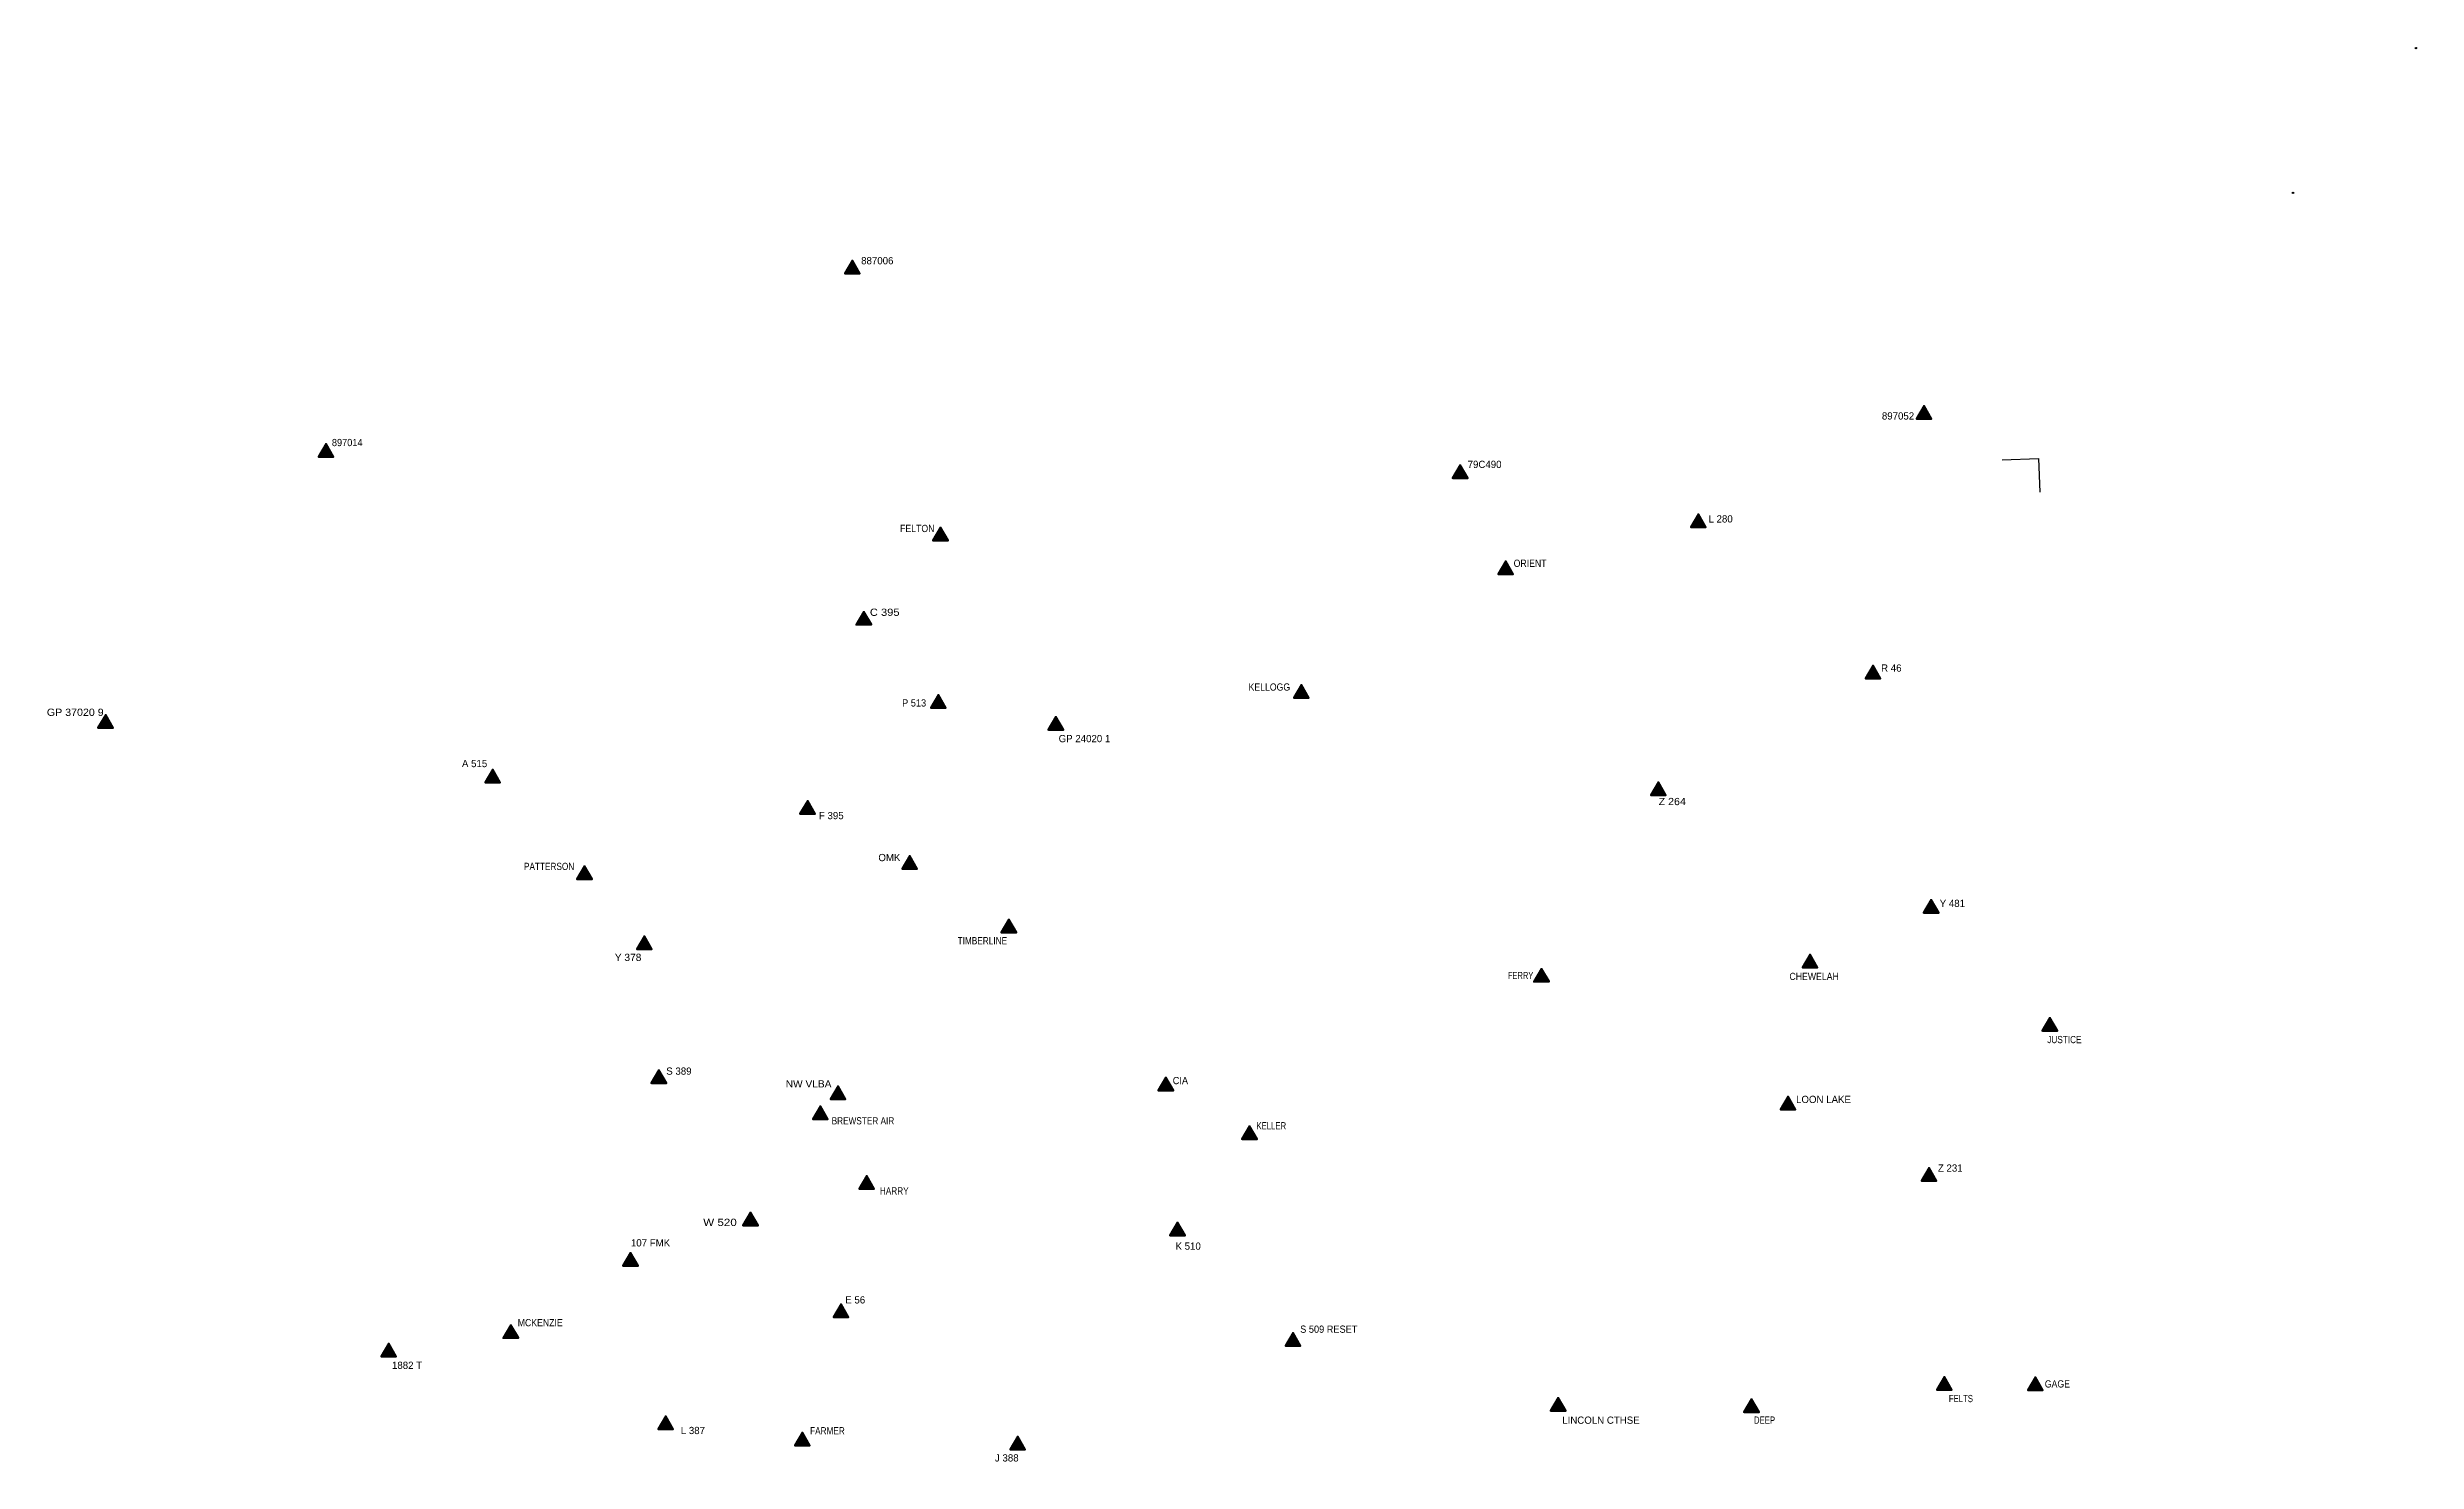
# Model space of a CAD drawing. Header units: feet. Extents: x -1054768 to 1163839, y -940989 to 791041.
# Drawn here: x -96579 to 1163839, y 38939 to 791041 of the extents above; entities that cross this region are included whole.
import ezdxf

# ---------------------------------------------------------------- set-up
doc = ezdxf.new("R2010")
doc.units = ezdxf.units.FT
doc.header["$LTSCALE"] = 1500
doc.header["$PDMODE"] = 32
doc.header["$PDSIZE"] = 750
for name, color, linetype, lineweight in [('1', 7, 'Continuous', 25), ('34', 7, 'Continuous', 35), ('35', 7, 'Continuous', 106)]:
    doc.layers.add(name, color=color, linetype=linetype, lineweight=lineweight)
doc.layers.add('31', color=7, linetype='Continuous')

msp = doc.modelspace()

# ---------------------------------------------------------------- hatches: boundary and pattern name
at = {"layer": '34'}
for points in [[(331677, 677668), (327592, 670747), (335643, 670764)], [(901814, 600438), (897728, 593516), (905779, 593534)], [(51655, 580172), (47570, 573251), (55621, 573268)], [(655093, 568815), (651007, 561893), (659058, 561911)], [(781792, 542839), (777706, 535918), (785757, 535935)], [(378592, 535751), (374507, 528829), (382558, 528847)], [(679226, 517798), (675141, 510877), (683192, 510894)], [(337850, 490943), (333765, 484022), (341816, 484039)], [(874700, 462371), (870614, 455450), (878665, 455467)], [(377439, 446735), (373353, 439814), (381404, 439831)], [(570563, 452063), (566478, 445141), (574529, 445159)], [(-65567, 436042), (-69653, 429120), (-61602, 429138)], [(439976, 434969), (435891, 428047), (443942, 428065)], [(140327, 406955), (136241, 400033), (144293, 400051)], [(760549, 400290), (756464, 393368), (764515, 393386)], [(307887, 390385), (303801, 383463), (311852, 383481)], [(189207, 355529), (185122, 348607), (193173, 348625)], [(362198, 361036), (358113, 354114), (366164, 354132)], [(905631, 337736), (901545, 330814), (909596, 330832)], [(221074, 318433), (216988, 311511), (225040, 311529)], [(414940, 327251), (410854, 320329), (418906, 320347)], [(841160, 308566), (837075, 301644), (845126, 301662)], [(698358, 301087), (694273, 294165), (702324, 294183)], [(968766, 275012), (964680, 268091), (972732, 268108)], [(228775, 247155), (224690, 240233), (232741, 240251)], [(498466, 243227), (494380, 236306), (502431, 236323)], [(314643, 227952), (310557, 221031), (318608, 221048)], [(324114, 238569), (320029, 231647), (328080, 231665)], [(829493, 233185), (825407, 226264), (833458, 226281)], [(543010, 217317), (538924, 210396), (546975, 210413)], [(339326, 190935), (335240, 184013), (343292, 184031)], [(904500, 195094), (900414, 188172), (908466, 188190)], [(277520, 171385), (273434, 164464), (281486, 164481)], [(504685, 166156), (500599, 159234), (508651, 159252)], [(213682, 149972), (209596, 143050), (217648, 143068)], [(325664, 122706), (321578, 115785), (329629, 115802)], [(85064, 101746), (80979, 94825), (89030, 94842)], [(150006, 111578), (145921, 104656), (153972, 104674)], [(566164, 107358), (562078, 100437), (570129, 100454)], [(912640, 84027), (908555, 77106), (916606, 77123)], [(961082, 83847), (956996, 76925), (965047, 76943)], [(232351, 63130), (228265, 56208), (236316, 56226)], [(707212, 72809), (703127, 65887), (711178, 65905)], [(810075, 72091), (805989, 65169), (814041, 65187)], [(305066, 54353), (300980, 47431), (309032, 47449)], [(419703, 52344), (415617, 45423), (423669, 45440)]]:
    msp.add_hatch(color=256, dxfattribs=at).paths.add_polyline_path(points)

# ---------------------------------------------------------------- linework, layer by layer
at = {"layer": '1'}
msp.add_lwpolyline([(943323, 571716), (962748, 572469), (963386, 554443)], dxfattribs=at)
msp.add_point((1163464, 790666), dxfattribs=at)
at = {"layer": '31'}
msp.add_point((1098078, 713694), dxfattribs=at)
at = {"layer": '34'}
for points in [[(331677, 677668), (327592, 670747), (335643, 670764)], [(901814, 600438), (897728, 593516), (905779, 593534)], [(51655, 580172), (47570, 573251), (55621, 573268)], [(655093, 568815), (651007, 561893), (659058, 561911)], [(781792, 542839), (777706, 535918), (785757, 535935)], [(378592, 535751), (374507, 528829), (382558, 528847)], [(679226, 517798), (675141, 510877), (683192, 510894)], [(337850, 490943), (333765, 484022), (341816, 484039)], [(874700, 462371), (870614, 455450), (878665, 455467)], [(377439, 446735), (373353, 439814), (381404, 439831)], [(570563, 452063), (566478, 445141), (574529, 445159)], [(-65567, 436042), (-69653, 429120), (-61602, 429138)], [(439976, 434969), (435891, 428047), (443942, 428065)], [(140327, 406955), (136241, 400033), (144293, 400051)], [(760549, 400290), (756464, 393368), (764515, 393386)], [(307887, 390385), (303801, 383463), (311852, 383481)], [(189207, 355529), (185122, 348607), (193173, 348625)], [(362198, 361036), (358113, 354114), (366164, 354132)], [(905631, 337736), (901545, 330814), (909596, 330832)], [(221074, 318433), (216988, 311511), (225040, 311529)], [(414940, 327251), (410854, 320329), (418906, 320347)], [(841160, 308566), (837075, 301644), (845126, 301662)], [(698358, 301087), (694273, 294165), (702324, 294183)], [(968766, 275012), (964680, 268091), (972732, 268108)], [(228775, 247155), (224690, 240233), (232741, 240251)], [(498466, 243227), (494380, 236306), (502431, 236323)], [(314643, 227952), (310557, 221031), (318608, 221048)], [(324114, 238569), (320029, 231647), (328080, 231665)], [(829493, 233185), (825407, 226264), (833458, 226281)], [(543010, 217317), (538924, 210396), (546975, 210413)], [(339326, 190935), (335240, 184013), (343292, 184031)], [(904500, 195094), (900414, 188172), (908466, 188190)], [(277520, 171385), (273434, 164464), (281486, 164481)], [(504685, 166156), (500599, 159234), (508651, 159252)], [(213682, 149972), (209596, 143050), (217648, 143068)], [(325664, 122706), (321578, 115785), (329629, 115802)], [(85064, 101746), (80979, 94825), (89030, 94842)], [(150006, 111578), (145921, 104656), (153972, 104674)], [(566164, 107358), (562078, 100437), (570129, 100454)], [(912640, 84027), (908555, 77106), (916606, 77123)], [(961082, 83847), (956996, 76925), (965047, 76943)], [(232351, 63130), (228265, 56208), (236316, 56226)], [(707212, 72809), (703127, 65887), (711178, 65905)], [(810075, 72091), (805989, 65169), (814041, 65187)], [(305066, 54353), (300980, 47431), (309032, 47449)], [(419703, 52344), (415617, 45423), (423669, 45440)]]:
    msp.add_lwpolyline(points, close=True, dxfattribs=at)
at = {"layer": '35'}
for p, q in [((331024, 670764), (329333, 673692)), ((329953, 674764), (333333, 674764)), ((332261, 670764), (333952, 673693)), ((901160, 593534), (899470, 596462)), ((900089, 597534), (903470, 597534)), ((902398, 593534), (904088, 596463)), ((51002, 573268), (49311, 576196)), ((49931, 577268), (53311, 577268)), ((52239, 573268), (53930, 576197)), ((654439, 561911), (652749, 564839)), ((653368, 565911), (656749, 565911)), ((655677, 561911), (657367, 564839)), ((377939, 528847), (376248, 531775)), ((376867, 532847), (380248, 532847)), ((379176, 528847), (380867, 531775)), ((781138, 535935), (779448, 538863)), ((780067, 539935), (783448, 539935)), ((782376, 535935), (784066, 538864)), ((678573, 510894), (676882, 513822)), ((677502, 514894), (680882, 514894)), ((679810, 510894), (681501, 513823)), ((337197, 484039), (335506, 486967)), ((336126, 488039), (339506, 488039)), ((338434, 484039), (340125, 486968)), ((874046, 455467), (872356, 458395)), ((872975, 459467), (876356, 459467)), ((875284, 455467), (876974, 458396)), ((376785, 439831), (375095, 442759)), ((375714, 443831), (379095, 443831)), ((378023, 439831), (379713, 442760)), ((569910, 445159), (568219, 448087)), ((568838, 449159), (572219, 449159)), ((571147, 445159), (572838, 448088)), ((-66221, 429138), (-67911, 432066)), ((-67292, 433138), (-63911, 433138)), ((-64983, 429138), (-63293, 432067)), ((439323, 428065), (437632, 430993)), ((438251, 432065), (441632, 432065)), ((440560, 428065), (442251, 430994)), ((138602, 404051), (141983, 404051)), ((139673, 400051), (137983, 402979)), ((140911, 400051), (142601, 402980)), ((759896, 393386), (758205, 396314)), ((758825, 397386), (762205, 397386)), ((761133, 393386), (762824, 396315)), ((307233, 383481), (305543, 386409)), ((306162, 387481), (309543, 387481)), ((308471, 383481), (310161, 386409)), ((361545, 354132), (359854, 357060)), ((360473, 358132), (363854, 358132)), ((362782, 354132), (364473, 357061)), ((188554, 348625), (186863, 351553)), ((187483, 352625), (190863, 352625)), ((189791, 348625), (191482, 351553)), ((904977, 330832), (903287, 333760)), ((903906, 334832), (907287, 334832)), ((906215, 330832), (907905, 333761)), ((219349, 315529), (222730, 315529)), ((414286, 320347), (412596, 323275)), ((413215, 324347), (416596, 324347)), ((415524, 320347), (417214, 323276)), ((220420, 311529), (218730, 314457)), ((221658, 311529), (223348, 314458)), ((840507, 301662), (838816, 304590)), ((839435, 305662), (842816, 305662)), ((841744, 301662), (843435, 304591)), ((697705, 294183), (696014, 297111)), ((696633, 298183), (700014, 298183)), ((698942, 294183), (700633, 297112)), ((968112, 268108), (966422, 271036)), ((967041, 272108), (970422, 272108)), ((969350, 268108), (971040, 271037)), ((228122, 240251), (226431, 243179)), ((227051, 244251), (230431, 244251)), ((229359, 240251), (231050, 243179)), ((496741, 240323), (500122, 240323)), ((323461, 231665), (321770, 234593)), ((322389, 235665), (325770, 235665)), ((324698, 231665), (326389, 234593)), ((497812, 236323), (496122, 239251)), ((499050, 236323), (500740, 239252)), ((828839, 226281), (827149, 229209)), ((827768, 230281), (831149, 230281)), ((830077, 226281), (831767, 229210)), ((313989, 221048), (312299, 223976)), ((312918, 225048), (316299, 225048)), ((315227, 221048), (316917, 223977)), ((541285, 214413), (544666, 214413)), ((542356, 210413), (540666, 213341)), ((543594, 210413), (545284, 213342)), ((903846, 188190), (902156, 191118)), ((902775, 192190), (906156, 192190)), ((905084, 188190), (906774, 191119)), ((338672, 184031), (336982, 186959)), ((337601, 188031), (340982, 188031)), ((339910, 184031), (341600, 186960)), ((276866, 164481), (275176, 167409)), ((275795, 168481), (279176, 168481)), ((278104, 164481), (279794, 167410)), ((504031, 159252), (502341, 162180)), ((502960, 163252), (506341, 163252)), ((505269, 159252), (506959, 162181)), ((213028, 143068), (211338, 145996)), ((211957, 147068), (215338, 147068)), ((214266, 143068), (215956, 145997)), ((325010, 115802), (323320, 118730)), ((323939, 119802), (327320, 119802)), ((326248, 115802), (327938, 118731)), ((149353, 104674), (147662, 107602)), ((148281, 108674), (151662, 108674)), ((150590, 104674), (152281, 107603)), ((565510, 100454), (563820, 103382)), ((564439, 104454), (567820, 104454)), ((566748, 100454), (568438, 103383)), ((84411, 94842), (82720, 97770)), ((83339, 98842), (86720, 98842)), ((85648, 94842), (87339, 97771)), ((911987, 77123), (910296, 80051)), ((910916, 81123), (914296, 81123)), ((913224, 77123), (914915, 80052)), ((960428, 76943), (958738, 79871)), ((959357, 80943), (962738, 80943)), ((961666, 76943), (963356, 79871)), ((706559, 65905), (704868, 68833)), ((705488, 69905), (708868, 69905)), ((707796, 65905), (709487, 68834)), ((809421, 65187), (807731, 68115)), ((808350, 69187), (811731, 69187)), ((810659, 65187), (812349, 68116)), ((231697, 56226), (230007, 59154)), ((230626, 60226), (234007, 60226)), ((232935, 56226), (234625, 59154)), ((303341, 51449), (306722, 51449)), ((304412, 47449), (302722, 50377)), ((305650, 47449), (307340, 50377)), ((419049, 45440), (417359, 48368)), ((417978, 49440), (421359, 49440)), ((420287, 45440), (421977, 48369))]:
    msp.add_line(p, q, dxfattribs=at)
for points in [[(327643, 670764), (335643, 670764), (331677, 677668), (331677, 677668), (327592, 670747), (327592, 670747)], [(897779, 593534), (905779, 593534), (901814, 600438), (901814, 600438), (897728, 593516), (897728, 593516)], [(47621, 573268), (55621, 573268), (51655, 580172), (51655, 580172), (47570, 573251), (47570, 573251)], [(651058, 561911), (659058, 561911), (655093, 568815), (655093, 568815), (651007, 561893), (651007, 561893)], [(777757, 535935), (785757, 535935), (781792, 542839), (781792, 542839), (777706, 535918), (777706, 535918)], [(374558, 528847), (382558, 528847), (378592, 535751), (378592, 535751), (374507, 528829), (374507, 528829)], [(675192, 510894), (683192, 510894), (679226, 517798), (679226, 517798), (675141, 510877), (675141, 510877)], [(333816, 484039), (341816, 484039), (337850, 490943), (337850, 490943), (333765, 484022), (333765, 484022)], [(870665, 455467), (878665, 455467), (874700, 462371), (874700, 462371), (870614, 455450), (870614, 455450)], [(373404, 439831), (381404, 439831), (377439, 446735), (377439, 446735), (373353, 439814), (373353, 439814)], [(566529, 445159), (574529, 445159), (570563, 452063), (570563, 452063), (566478, 445141), (566478, 445141)], [(-69602, 429138), (-61602, 429138), (-65567, 436042), (-65567, 436042), (-69653, 429120), (-69653, 429120)], [(435942, 428065), (443942, 428065), (439976, 434969), (439976, 434969), (435891, 428047), (435891, 428047)], [(136293, 400051), (144293, 400051), (140327, 406955), (140327, 406955), (136241, 400033), (136241, 400033)], [(756515, 393386), (764515, 393386), (760549, 400290), (760549, 400290), (756464, 393368), (756464, 393368)], [(303852, 383481), (311852, 383481), (307887, 390385), (307887, 390385), (303801, 383463), (303801, 383463)], [(185173, 348625), (193173, 348625), (189207, 355529), (189207, 355529), (185122, 348607), (185122, 348607)], [(358164, 354132), (366164, 354132), (362198, 361036), (362198, 361036), (358113, 354114), (358113, 354114)], [(901596, 330832), (909596, 330832), (905631, 337736), (905631, 337736), (901545, 330814), (901545, 330814)], [(217040, 311529), (225040, 311529), (221074, 318433), (221074, 318433), (216988, 311511), (216988, 311511)], [(410906, 320347), (418906, 320347), (414940, 327251), (414940, 327251), (410854, 320329), (410854, 320329)], [(837126, 301662), (845126, 301662), (841160, 308566), (841160, 308566), (837075, 301644), (837075, 301644)], [(694324, 294183), (702324, 294183), (698358, 301087), (698358, 301087), (694273, 294165), (694273, 294165)], [(964732, 268108), (972732, 268108), (968766, 275012), (968766, 275012), (964680, 268091), (964680, 268091)], [(224741, 240251), (232741, 240251), (228775, 247155), (228775, 247155), (224690, 240233), (224690, 240233)], [(494431, 236323), (502431, 236323), (498466, 243227), (498466, 243227), (494380, 236306), (494380, 236306)], [(310608, 221048), (318608, 221048), (314643, 227952), (314643, 227952), (310557, 221031), (310557, 221031)], [(320080, 231665), (328080, 231665), (324114, 238569), (324114, 238569), (320029, 231647), (320029, 231647)], [(825458, 226281), (833458, 226281), (829493, 233185), (829493, 233185), (825407, 226264), (825407, 226264)], [(538975, 210413), (546975, 210413), (543010, 217317), (543010, 217317), (538924, 210396), (538924, 210396)], [(335292, 184031), (343292, 184031), (339326, 190935), (339326, 190935), (335240, 184013), (335240, 184013)], [(900466, 188190), (908466, 188190), (904500, 195094), (904500, 195094), (900414, 188172), (900414, 188172)], [(273486, 164481), (281486, 164481), (277520, 171385), (277520, 171385), (273434, 164464), (273434, 164464)], [(500651, 159252), (508651, 159252), (504685, 166156), (504685, 166156), (500599, 159234), (500599, 159234)], [(209648, 143068), (217648, 143068), (213682, 149972), (213682, 149972), (209596, 143050), (209596, 143050)], [(321629, 115802), (329629, 115802), (325664, 122706), (325664, 122706), (321578, 115785), (321578, 115785)], [(81030, 94842), (89030, 94842), (85064, 101746), (85064, 101746), (80979, 94825), (80979, 94825)], [(145972, 104674), (153972, 104674), (150006, 111578), (150006, 111578), (145921, 104656), (145921, 104656)], [(562129, 100454), (570129, 100454), (566164, 107358), (566164, 107358), (562078, 100437), (562078, 100437)], [(908606, 77123), (916606, 77123), (912640, 84027), (912640, 84027), (908555, 77106), (908555, 77106)], [(957047, 76943), (965047, 76943), (961082, 83847), (961082, 83847), (956996, 76925), (956996, 76925)], [(228316, 56226), (236316, 56226), (232351, 63130), (232351, 63130), (228265, 56208), (228265, 56208)], [(703178, 65905), (711178, 65905), (707212, 72809), (707212, 72809), (703127, 65887), (703127, 65887)], [(806041, 65187), (814041, 65187), (810075, 72091), (810075, 72091), (805989, 65169), (805989, 65169)], [(301032, 47449), (309032, 47449), (305066, 54353), (305066, 54353), (300980, 47431), (300980, 47431)], [(415669, 45440), (423669, 45440), (419703, 52344), (419703, 52344), (415617, 45423), (415617, 45423)]]:
    msp.add_lwpolyline(points, dxfattribs=at)

# ---------------------------------------------------------------- texts
at = {"layer": '31'}
for s, p in [('887006', (336339, 675704)), ('897052', (879363, 593117)), ('79C490', (658985, 567363)), ('L 280', (787128, 538372)), ('R 46', (878947, 459059)), ('GP 24020 1', (441405, 421525)), ('A 515', (123966, 408257)), ('F 395', (313864, 380588)), ('OMK', (345518, 358269)), ('Y 481', (910134, 333879)), ('S 389', (232668, 244678)), ('LOON LAKE', (833708, 229649)), ('Z 231', (909161, 193130)), ('107 FMK', (213850, 153360)), ('K 510', (503580, 151619)), ('E 56', (327886, 123027)), ('1882 T', (86749, 88238)), ('L 387', (240380, 53564)), ('LINCOLN CTHSE', (709311, 59051)), ('J 388', (407509, 38994))]:
    msp.add_text(s, height=3850, dxfattribs=at).set_placement(p)
for s, width, p in [('897014', 0.95, (54779, 578977)), ('FELTON', 0.9, (357068, 533283)), ('ORIENT', 0.9, (683463, 514747)), ('C 395', 1.15, (340974, 488723)), ('P 513', 0.95, (358130, 440504)), ('KELLOGG', 0.9, (542419, 448950)), ('GP 37020 9', 1.1, (-96864, 435520)), ('Z 264', 1.1, (760599, 388062)), ('PATTERSON', 0.85, (156971, 353564)), ('TIMBERLINE', 0.85, (387682, 314030)), ('Y 378', 1.05, (205290, 305179)), ('FERRY', 0.75, (680412, 295555)), ('CHEWELAH', 0.9, (830191, 295064)), ('JUSTICE', 0.85, (967342, 261470)), ('NW VLBA', 1.05, (296216, 237919)), ('CIA', 0.95, (502104, 239659)), ('BREWSTER AIR', 0.85, (320651, 218257)), ('KELLER', 0.8, (546646, 215610)), ('HARRY', 0.85, (346295, 180984)), ('W 520', 1.2, (252315, 164256)), ('MCKENZIE', 0.9, (153643, 110896)), ('S 509 RESET', 0.95, (569897, 107445)), ('GAGE', 0.9, (966036, 78334)), ('FELTS', 0.8, (914997, 70550)), ('FARMER', 0.85, (309171, 53403)), ('DEEP', 0.8, (811319, 59078))]:
    msp.add_text(s, height=3850, dxfattribs=dict(at, width=width)).set_placement(p)

doc.saveas('drawing.dxf')
